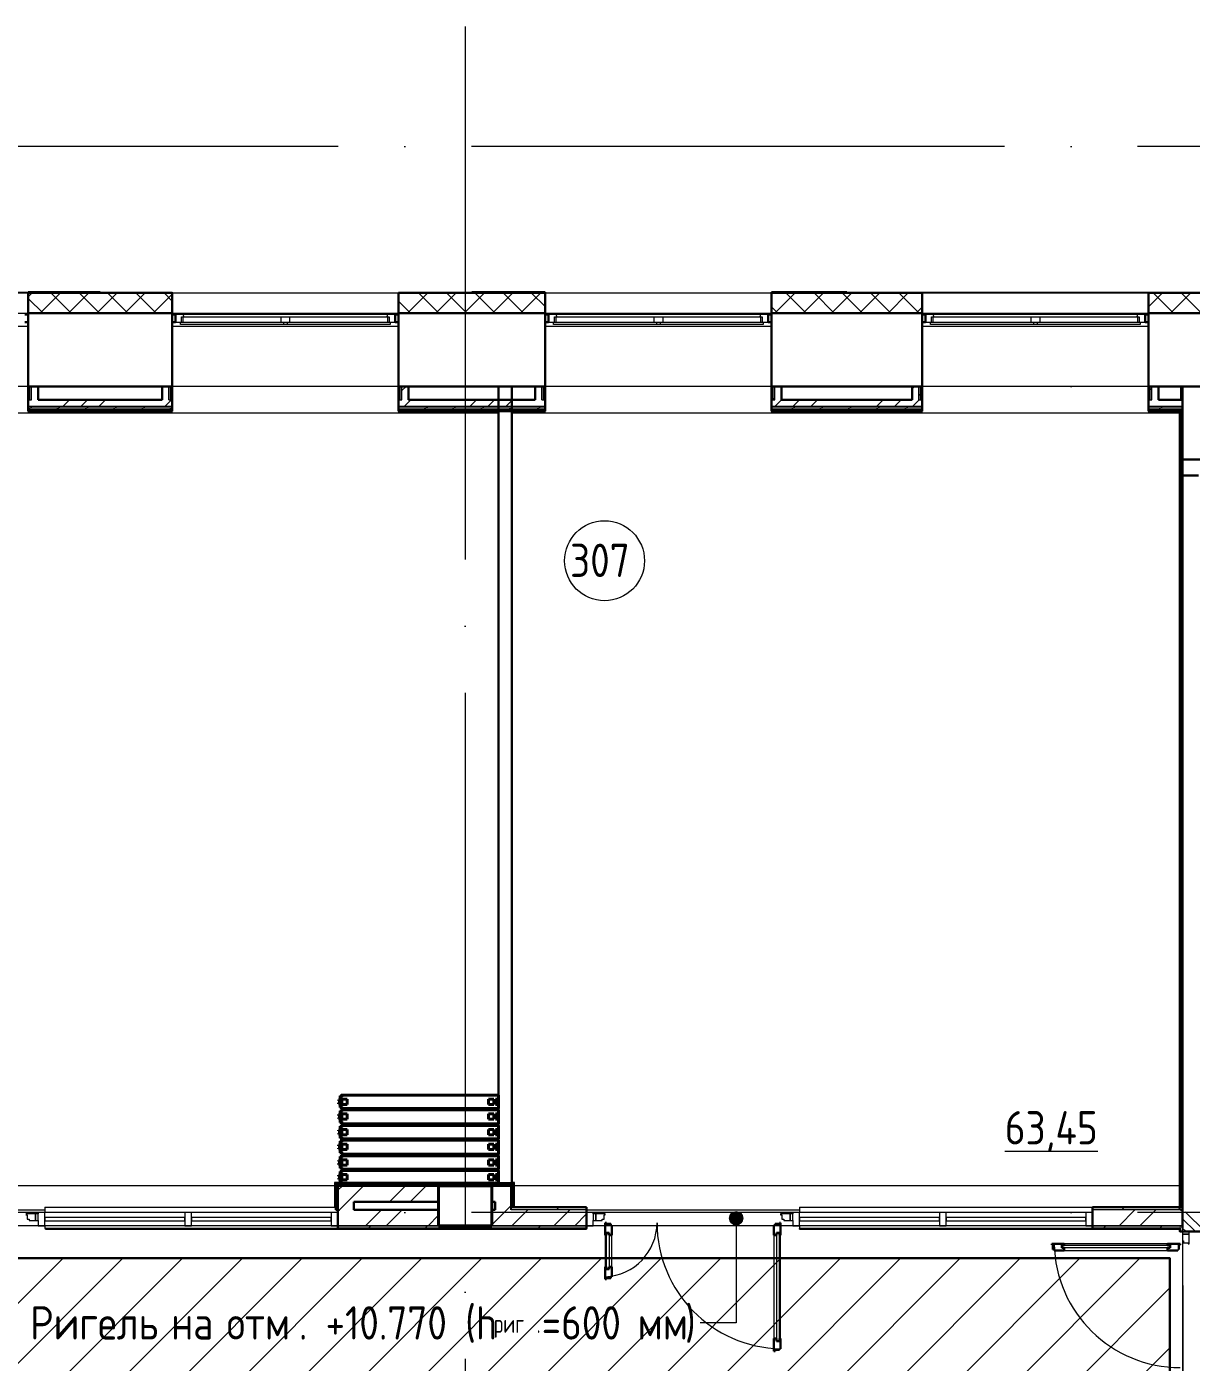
# Model space of a CAD drawing. Header units: millimetres. Extents: x -259809 to 472825, y -397243 to 31861.
# Drawn here: x 296700 to 305442, y -362977 to -352952 of the extents above; entities that cross this region are included whole.
import ezdxf

# ---------------------------------------------------------------- set-up
doc = ezdxf.new("R2010")
doc.units = ezdxf.units.MM
for name, pattern in [('ADSK_Линия сетки', [25, 20, -2.5, 0, -2.5]), ('ADSK_Сверху', [450, 300, -150]), ('ADSK_Штриховая_ш2 п1_5', [4.5, 3, -1.5])]:
    doc.linetypes.add(name, pattern=pattern)
for name, color, linetype, lineweight in [('_ Окна', 252, 'Continuous', 30), ('Аннотация', 252, 'Continuous', 18), ('Витраж', 252, 'Continuous', 9), ('Двери', 252, 'Continuous', 9), ('Линии', 7, 'Continuous', 9), ('лс', 5, 'Continuous', 30), ('Марки помещений', 252, 'Continuous', 20), ('Несущие колонны', 252, 'Continuous', 18), ('Обобщенные модели', 252, 'Continuous', 18), ('Ограждение', 252, 'Continuous', 9), ('Окна', 252, 'Continuous', 9), ('Оси', 252, 'Continuous', 9), ('Панели витража', 252, 'Continuous', 9), ('Перекрытие', 252, 'Continuous', 18), ('Стены внутренние', 252, 'Continuous', 18), ('Стены наружные', 252, 'Continuous', 18), ('Стены штриховка', 7, 'Continuous', 9)]:
    doc.layers.add(name, color=color, linetype=linetype, lineweight=lineweight)
doc.layers.add('Двери открывание', color=7, linetype='Continuous', lineweight=9, true_color=0xc0c0c0)
doc.styles.add('GOST Common_2', font='', dxfattribs={"width": 0.9, "height": 250})
doc.styles.add('GOST Common_3', font='', dxfattribs={"height": 3.5})
doc.styles.get('GOST Common_2').set_extended_font_data('GOST type B')
doc.styles.get('GOST Common_3').set_extended_font_data('GOST 2.304 type A')

# ---------------------------------------------------------------- blocks, each defined once
blk = doc.blocks.new('3 этаж')
at = {"layer": 'Аннотация', "lineweight": 9, "true_color": 0x636466}
h = blk.add_hatch(color=251, dxfattribs=at)
edge = h.paths.add_edge_path()
edge.add_arc((302025, -9207), 50, 0, 360)
at = {"layer": '_ Окна', "color": 251, "true_color": 0x636466}
for p, q in [((296711, -2423), (296686, -2423)), ((296686, -2481), (296711, -2481)), ((297816, -2423), (297791, -2423)), ((297791, -2481), (297816, -2481)), ((297816, -2481), (297816, -2423)), ((299491, -2423), (299466, -2423)), ((299466, -2423), (299466, -2481)), ((299466, -2481), (299491, -2481)), ((300616, -2423), (300591, -2423)), ((300591, -2481), (300616, -2481)), ((300616, -2481), (300616, -2423)), ((302291, -2423), (302266, -2423)), ((302266, -2423), (302266, -2481)), ((302266, -2481), (302291, -2481)), ((303446, -2423), (303421, -2423)), ((303421, -2481), (303446, -2481)), ((303446, -2481), (303446, -2423)), ((305121, -2423), (305096, -2423)), ((305096, -2423), (305096, -2481)), ((305096, -2481), (305121, -2481))]:
    blk.add_line(p, q, dxfattribs=at)
at = {"layer": '_ Окна', "color": 251, "lineweight": 18, "true_color": 0x636466}
for p, q in [((297876, -2423), (297816, -2423)), ((297816, -2423), (297816, -2481)), ((297816, -2481), (297854, -2481)), ((297862, -2481), (297862, -2440)), ((297862, -2440), (297874, -2440)), ((297880, -2440), (297876, -2423)), ((299407, -2423), (299402, -2440)), ((299466, -2423), (299407, -2423)), ((299408, -2440), (299420, -2440)), ((299420, -2440), (299420, -2481)), ((299428, -2481), (299466, -2481)), ((299466, -2481), (299466, -2423)), ((300676, -2423), (300616, -2423)), ((300616, -2423), (300616, -2481)), ((300616, -2481), (300654, -2481)), ((300662, -2481), (300662, -2440)), ((300662, -2440), (300674, -2440)), ((300680, -2440), (300676, -2423)), ((302207, -2423), (302202, -2440)), ((302266, -2423), (302207, -2423)), ((302208, -2440), (302220, -2440)), ((302220, -2440), (302220, -2481)), ((302228, -2481), (302266, -2481)), ((302266, -2481), (302266, -2423)), ((303506, -2423), (303446, -2423)), ((303446, -2423), (303446, -2481)), ((303446, -2481), (303484, -2481)), ((303492, -2481), (303492, -2440)), ((303492, -2440), (303504, -2440)), ((303510, -2440), (303506, -2423)), ((305037, -2423), (305032, -2440)), ((305096, -2423), (305037, -2423)), ((305038, -2440), (305050, -2440)), ((305050, -2440), (305050, -2481)), ((305058, -2481), (305096, -2481)), ((305096, -2481), (305096, -2423))]:
    blk.add_line(p, q, dxfattribs=at)
at = {"layer": 'Аннотация', "color": 251, "lineweight": 9, "true_color": 0x636466}
for p, q in [((302025, -9207), (302025, -9993)), ((301760, -9993), (301754, -9993)), ((302025, -9993), (301760, -9993))]:
    blk.add_line(p, q, dxfattribs=at)
blk.add_circle((302025, -9207), 50, dxfattribs=at)
at = {"layer": 'Витраж', "color": 251, "lineweight": 18, "true_color": 0x636466, "extrusion": (0, 0, -1)}
for p, q in [((296836, -9163), (296786, -9163)), ((296786, -9163), (296786, -9173)), ((296836, -9263), (296836, -9163)), ((297936, -9163), (297886, -9163)), ((297886, -9163), (297886, -9263)), ((297936, -9263), (297936, -9163)), ((299036, -9163), (298986, -9163)), ((298986, -9163), (298986, -9263)), ((299036, -9263), (299036, -9163)), ((302501, -9163), (302451, -9163)), ((302451, -9163), (302451, -9173)), ((302501, -9263), (302501, -9163)), ((303601, -9163), (303551, -9163)), ((303551, -9163), (303551, -9263)), ((303601, -9263), (303601, -9163)), ((304701, -9163), (304651, -9163)), ((304651, -9163), (304651, -9263)), ((304701, -9263), (304701, -9163)), ((296786, -9223), (296786, -9263)), ((296786, -9263), (296836, -9263)), ((297886, -9263), (297936, -9263)), ((298986, -9263), (299036, -9263)), ((302451, -9223), (302451, -9263)), ((302451, -9263), (302501, -9263)), ((303551, -9263), (303601, -9263)), ((304651, -9263), (304701, -9263))]:
    blk.add_line(p, q, dxfattribs=at)
at = {"layer": 'Витраж', "color": 251, "true_color": 0x636466}
for p, q in [((297886, -9163), (296836, -9163)), ((298986, -9163), (297936, -9163)), ((303551, -9163), (302501, -9163)), ((304651, -9163), (303601, -9163)), ((297886, -9263), (296836, -9263)), ((298986, -9263), (297936, -9263)), ((303551, -9263), (302501, -9263)), ((304651, -9263), (303601, -9263))]:
    blk.add_line(p, q, dxfattribs=at)
at = {"layer": 'Витраж', "color": 251, "lineweight": 18, "true_color": 0x636466}
for p, q in [((300951, -9163), (300901, -9163)), ((300901, -9163), (300901, -9263)), ((300951, -9173), (300951, -9163)), ((300901, -9263), (300951, -9263)), ((300951, -9263), (300951, -9223))]:
    blk.add_line(p, q, dxfattribs=at)
at = {"layer": 'Двери', "color": 251, "true_color": 0x636466}
for p, q in [((296766, -9173), (296694, -9173)), ((296694, -9181), (296703, -9181)), ((296703, -9181), (296703, -9215)), ((296703, -9215), (296717, -9215)), ((296717, -9215), (296717, -9223)), ((296786, -9173), (296766, -9173)), ((296766, -9173), (296766, -9223)), ((296766, -9223), (296766, -9173)), ((296786, -9223), (296786, -9173)), ((300951, -9173), (300951, -9223)), ((300971, -9173), (300951, -9173)), ((300971, -9223), (300971, -9173)), ((301043, -9173), (300971, -9173)), ((300971, -9173), (300971, -9223)), ((301020, -9223), (301020, -9215)), ((301020, -9215), (301034, -9215)), ((301034, -9215), (301034, -9181)), ((301034, -9181), (301043, -9181)), ((301043, -9181), (301043, -9173)), ((302431, -9173), (302359, -9173)), ((302359, -9173), (302359, -9181)), ((302359, -9181), (302368, -9181)), ((302368, -9181), (302368, -9215)), ((302368, -9215), (302382, -9215)), ((302382, -9215), (302382, -9223)), ((302451, -9173), (302431, -9173)), ((302431, -9173), (302431, -9223)), ((302431, -9223), (302431, -9173)), ((302451, -9223), (302451, -9173)), ((296717, -9223), (296766, -9223)), ((296766, -9223), (296786, -9223)), ((300951, -9223), (300971, -9223)), ((300971, -9223), (301020, -9223)), ((301052, -9317), (301073, -9317)), ((301052, -9589), (301052, -9317)), ((301073, -9317), (301073, -9589)), ((302329, -9317), (302329, -10129)), ((302350, -9317), (302329, -9317)), ((302350, -10129), (302350, -9317)), ((302382, -9223), (302431, -9223)), ((302431, -9223), (302451, -9223)), ((305426, -9308), (305376, -9308)), ((305376, -9308), (305376, -9328)), ((305426, -9328), (305426, -9308)), ((301043, -9335), (301043, -9571)), ((301093, -9571), (301093, -9335)), ((302309, -9335), (302309, -10111)), ((302359, -10111), (302359, -9335)), ((304470, -9409), (305282, -9409)), ((304470, -9430), (304470, -9409)), ((305264, -9400), (304488, -9400)), ((305282, -9409), (305282, -9430)), ((305376, -9328), (305426, -9328)), ((305426, -9328), (305376, -9328)), ((305376, -9328), (305376, -9377)), ((305376, -9377), (305384, -9377)), ((305384, -9377), (305384, -9391)), ((305384, -9391), (305418, -9391)), ((305418, -9391), (305418, -9400)), ((305418, -9400), (305426, -9400)), ((305426, -9400), (305426, -9328)), ((305282, -9430), (304470, -9430)), ((304488, -9450), (305264, -9450)), ((301073, -9589), (301052, -9589)), ((302329, -10129), (302350, -10129))]:
    blk.add_line(p, q, dxfattribs=at)
at = {"layer": 'Двери', "color": 251, "linetype": 'ADSK_Штриховая_ш2 п1_5', "true_color": 0x636466}
for p, q in [((305376, -9158), (305376, -9308)), ((305376, -9308), (305766, -9308))]:
    blk.add_line(p, q, dxfattribs=at)
at = {"layer": 'Двери', "color": 251, "linetype": 'Continuous', "lineweight": 18, "true_color": 0x636466}
for p, q in [((305474, -9308), (305376, -9211)), ((305545, -9308), (305395, -9158)), ((305403, -9308), (305376, -9281))]:
    blk.add_line(p, q, dxfattribs=at)
at = {"layer": 'Двери', "color": 251, "lineweight": 30, "true_color": 0x636466}
for p, q in [((301051, -9241), (301043, -9241)), ((301043, -9241), (301043, -9335)), ((301051, -9250), (301051, -9241)), ((301085, -9250), (301051, -9250)), ((301052, -9317), (301052, -9335)), ((301073, -9317), (301052, -9317)), ((301073, -9335), (301073, -9317)), ((301085, -9259), (301085, -9250)), ((301093, -9259), (301085, -9259)), ((301093, -9335), (301093, -9259)), ((302317, -9259), (302309, -9259)), ((302309, -9259), (302309, -9335)), ((302317, -9250), (302317, -9259)), ((302351, -9250), (302317, -9250)), ((302329, -9335), (302329, -9317)), ((302329, -9317), (302350, -9317)), ((302350, -9317), (302350, -9335)), ((302359, -9241), (302351, -9241)), ((302351, -9241), (302351, -9250)), ((302359, -9335), (302359, -9241)), ((301052, -9335), (301043, -9335)), ((301093, -9335), (301073, -9335)), ((302309, -9335), (302329, -9335)), ((302350, -9335), (302359, -9335)), ((304488, -9400), (304394, -9400)), ((304394, -9400), (304394, -9408)), ((304394, -9408), (304403, -9408)), ((304403, -9408), (304403, -9442)), ((304470, -9409), (304488, -9409)), ((304470, -9430), (304470, -9409)), ((304488, -9409), (304488, -9400)), ((305358, -9400), (305264, -9400)), ((305264, -9409), (305264, -9400)), ((305282, -9409), (305264, -9409)), ((305282, -9430), (305282, -9409)), ((305349, -9442), (305349, -9408)), ((305349, -9408), (305358, -9408)), ((305358, -9408), (305358, -9400)), ((304403, -9442), (304412, -9442)), ((304412, -9442), (304412, -9450)), ((304412, -9450), (304488, -9450)), ((304488, -9430), (304470, -9430)), ((304488, -9450), (304488, -9430)), ((305264, -9430), (305282, -9430)), ((305264, -9450), (305264, -9430)), ((305264, -9450), (305340, -9450)), ((305340, -9450), (305340, -9442)), ((305340, -9442), (305349, -9442)), ((301043, -9571), (301043, -9665)), ((301052, -9571), (301043, -9571)), ((301052, -9589), (301052, -9571)), ((301073, -9589), (301052, -9589)), ((301073, -9571), (301073, -9589)), ((301093, -9571), (301073, -9571)), ((301093, -9647), (301093, -9571)), ((301043, -9665), (301051, -9665)), ((301051, -9665), (301051, -9656)), ((301051, -9656), (301085, -9656)), ((301085, -9656), (301085, -9647)), ((301085, -9647), (301093, -9647)), ((302309, -10111), (302309, -10205)), ((302309, -10111), (302329, -10111)), ((302329, -10111), (302329, -10129)), ((302350, -10111), (302359, -10111)), ((302350, -10129), (302350, -10111)), ((302359, -10187), (302359, -10111)), ((302309, -10205), (302317, -10205)), ((302317, -10205), (302317, -10196)), ((302317, -10196), (302351, -10196)), ((302329, -10129), (302350, -10129)), ((302351, -10196), (302351, -10187)), ((302351, -10187), (302359, -10187))]:
    blk.add_line(p, q, dxfattribs=at)
at = {"layer": 'Двери открывание', "color": 251, "true_color": 0x636466}
for centre, radius, start, end in [((301025, -9241), 406, 272.541, 0), ((302377, -9241), 946, 180, 268.9097), ((305358, -9382), 946, 181.0903, 270)]:
    blk.add_arc(centre, radius, start, end, dxfattribs=at)
at = {"layer": 'Линии', "color": 251, "linetype": 'ADSK_Сверху', "ltscale": 200, "true_color": 0x636466}
for p, q in [((305376, -8963), (294556, -8963)), ((305376, -9263), (294556, -9263))]:
    blk.add_line(p, q, dxfattribs=at)
at = {"layer": 'Марки помещений', "color": 251, "true_color": 0x636466}
blk.add_circle((301037, -4272), 300, dxfattribs=at)
at = {"layer": 'Несущие колонны', "color": 251, "lineweight": 40, "true_color": 0x636466}
for p, q in [((299791, -8963), (300191, -8963)), ((299791, -9263), (299791, -8963)), ((300191, -8963), (299791, -8963)), ((299791, -8963), (299791, -9143)), ((300191, -8963), (300191, -9263)), ((300191, -9143), (300191, -8963)), ((300191, -9263), (299791, -9263)), ((299791, -9263), (300191, -9263))]:
    blk.add_line(p, q, dxfattribs=at)
at = {"layer": 'Несущие колонны', "color": 251, "true_color": 0x636466}
for p, q in [((299791, -9143), (299791, -9263)), ((300191, -9263), (300191, -9143))]:
    blk.add_line(p, q, dxfattribs=at)
at = {"layer": 'Обобщенные модели', "color": 251, "lineweight": 40, "true_color": 0x636466}
for p, q in [((299053, -8318), (299041, -8318)), ((299041, -8318), (299041, -8324)), ((299053, -8289), (299053, -8318)), ((299065, -8289), (299053, -8289)), ((300241, -8283), (299059, -8283)), ((299059, -8283), (299059, -8383)), ((299059, -8371), (299059, -8295)), ((299059, -8295), (299065, -8295)), ((299065, -8295), (299065, -8289)), ((299065, -8313), (299065, -8353)), ((299106, -8313), (299065, -8313)), ((299106, -8353), (299106, -8313)), ((300165, -8313), (300165, -8353)), ((300206, -8313), (300165, -8313)), ((300206, -8353), (300206, -8313)), ((300241, -8313), (300218, -8313)), ((300218, -8313), (300218, -8353)), ((300241, -8383), (300241, -8283)), ((300241, -8353), (300241, -8313)), ((299041, -8324), (299047, -8324)), ((299047, -8342), (299041, -8342)), ((299041, -8342), (299041, -8348)), ((299041, -8348), (299053, -8348)), ((299047, -8324), (299047, -8342)), ((299053, -8348), (299053, -8377)), ((299053, -8377), (299065, -8377)), ((299053, -8400), (299053, -8429)), ((299065, -8400), (299053, -8400)), ((299065, -8371), (299059, -8371)), ((299059, -8383), (300241, -8383)), ((300241, -8394), (299059, -8394)), ((299059, -8394), (299059, -8499)), ((299059, -8482), (299059, -8406)), ((299059, -8406), (299065, -8406)), ((299065, -8353), (299106, -8353)), ((299065, -8377), (299065, -8371)), ((299065, -8406), (299065, -8400)), ((300165, -8353), (300206, -8353)), ((300218, -8353), (300241, -8353)), ((300241, -8499), (300241, -8394)), ((299053, -8429), (299041, -8429)), ((299041, -8429), (299041, -8435)), ((299041, -8435), (299047, -8435)), ((299047, -8453), (299041, -8453)), ((299041, -8453), (299041, -8459)), ((299041, -8459), (299053, -8459)), ((299047, -8435), (299047, -8453)), ((299053, -8459), (299053, -8488)), ((299053, -8488), (299065, -8488)), ((299053, -8517), (299053, -8546)), ((299065, -8517), (299053, -8517)), ((299065, -8482), (299059, -8482)), ((299059, -8499), (300241, -8499)), ((300241, -8511), (299059, -8511)), ((299059, -8511), (299059, -8610)), ((299065, -8424), (299065, -8464)), ((299106, -8424), (299065, -8424)), ((299065, -8464), (299106, -8464)), ((299065, -8488), (299065, -8482)), ((299065, -8523), (299065, -8517)), ((299106, -8464), (299106, -8424)), ((300165, -8424), (300165, -8464)), ((300206, -8424), (300165, -8424)), ((300165, -8464), (300206, -8464)), ((300206, -8464), (300206, -8424)), ((300241, -8424), (300218, -8424)), ((300218, -8424), (300218, -8464)), ((300218, -8464), (300241, -8464)), ((300241, -8464), (300241, -8424)), ((300241, -8610), (300241, -8511)), ((299053, -8546), (299041, -8546)), ((299041, -8546), (299041, -8552)), ((299041, -8552), (299047, -8552)), ((299047, -8570), (299041, -8570)), ((299041, -8570), (299041, -8575)), ((299041, -8575), (299053, -8575)), ((299047, -8552), (299047, -8570)), ((299053, -8575), (299053, -8605)), ((299053, -8605), (299065, -8605)), ((299059, -8599), (299059, -8523)), ((299059, -8523), (299065, -8523)), ((299065, -8599), (299059, -8599)), ((299059, -8610), (300241, -8610)), ((299065, -8540), (299065, -8581)), ((299106, -8540), (299065, -8540)), ((299065, -8581), (299106, -8581)), ((299065, -8605), (299065, -8599)), ((299106, -8581), (299106, -8540)), ((300165, -8540), (300165, -8581)), ((300206, -8540), (300165, -8540)), ((300165, -8581), (300206, -8581)), ((300206, -8581), (300206, -8540)), ((300241, -8540), (300218, -8540)), ((300218, -8540), (300218, -8581)), ((300218, -8581), (300241, -8581)), ((300241, -8581), (300241, -8540)), ((299053, -8657), (299041, -8657)), ((299041, -8657), (299041, -8663)), ((299041, -8663), (299047, -8663)), ((299047, -8681), (299041, -8681)), ((299041, -8681), (299041, -8686)), ((299041, -8686), (299053, -8686)), ((299047, -8663), (299047, -8681)), ((299053, -8628), (299053, -8657)), ((299065, -8628), (299053, -8628)), ((299053, -8686), (299053, -8716)), ((299053, -8716), (299065, -8716)), ((300241, -8622), (299059, -8622)), ((299059, -8622), (299059, -8727)), ((299059, -8710), (299059, -8634)), ((299059, -8634), (299065, -8634)), ((299065, -8710), (299059, -8710)), ((299065, -8634), (299065, -8628)), ((299065, -8651), (299065, -8692)), ((299106, -8651), (299065, -8651)), ((299065, -8692), (299106, -8692)), ((299065, -8716), (299065, -8710)), ((299106, -8692), (299106, -8651)), ((300165, -8651), (300165, -8692)), ((300206, -8651), (300165, -8651)), ((300165, -8692), (300206, -8692)), ((300206, -8692), (300206, -8651)), ((300241, -8651), (300218, -8651)), ((300218, -8651), (300218, -8692)), ((300218, -8692), (300241, -8692)), ((300241, -8727), (300241, -8622)), ((300241, -8692), (300241, -8651)), ((299053, -8774), (299041, -8774)), ((299041, -8774), (299041, -8780)), ((299041, -8780), (299047, -8780)), ((299047, -8797), (299041, -8797)), ((299041, -8797), (299041, -8803)), ((299041, -8803), (299053, -8803)), ((299047, -8780), (299047, -8797)), ((299053, -8745), (299053, -8774)), ((299065, -8745), (299053, -8745)), ((299053, -8803), (299053, -8832)), ((299059, -8727), (300241, -8727)), ((300241, -8739), (299059, -8739)), ((299059, -8739), (299059, -8838)), ((299059, -8827), (299059, -8751)), ((299059, -8751), (299065, -8751)), ((299065, -8751), (299065, -8745)), ((299065, -8768), (299065, -8809)), ((299106, -8768), (299065, -8768)), ((299065, -8809), (299106, -8809)), ((299106, -8809), (299106, -8768)), ((300165, -8768), (300165, -8809)), ((300206, -8768), (300165, -8768)), ((300165, -8809), (300206, -8809)), ((300206, -8809), (300206, -8768)), ((300241, -8768), (300218, -8768)), ((300218, -8768), (300218, -8809)), ((300218, -8809), (300241, -8809)), ((300241, -8838), (300241, -8739)), ((300241, -8809), (300241, -8768)), ((299053, -8885), (299041, -8885)), ((299041, -8885), (299041, -8891)), ((299041, -8891), (299047, -8891)), ((299047, -8908), (299041, -8908)), ((299041, -8908), (299041, -8914)), ((299041, -8914), (299053, -8914)), ((299047, -8891), (299047, -8908)), ((299053, -8832), (299065, -8832)), ((299053, -8856), (299053, -8885)), ((299065, -8856), (299053, -8856)), ((299053, -8914), (299053, -8943)), ((299065, -8827), (299059, -8827)), ((299059, -8838), (300241, -8838)), ((300241, -8850), (299059, -8850)), ((299059, -8850), (299059, -8943)), ((299059, -8938), (299059, -8862)), ((299059, -8862), (299065, -8862)), ((299065, -8832), (299065, -8827)), ((299065, -8862), (299065, -8856)), ((299065, -8879), (299065, -8920)), ((299106, -8879), (299065, -8879)), ((299065, -8920), (299106, -8920)), ((299106, -8920), (299106, -8879)), ((300165, -8879), (300165, -8920)), ((300206, -8879), (300165, -8879)), ((300165, -8920), (300206, -8920)), ((300206, -8920), (300206, -8879)), ((300241, -8879), (300218, -8879)), ((300218, -8879), (300218, -8920)), ((300218, -8920), (300241, -8920)), ((300241, -8943), (300241, -8850)), ((300241, -8920), (300241, -8879)), ((299053, -8943), (299065, -8943)), ((299065, -8938), (299059, -8938)), ((299059, -8943), (300241, -8943)), ((299065, -8943), (299065, -8938))]:
    blk.add_line(p, q, dxfattribs=at)
at = {"layer": 'Ограждение', "color": 251, "true_color": 0x636466}
for p, q in [((296711, -2513), (295011, -2513)), ((299491, -2513), (297791, -2513)), ((302291, -2513), (300591, -2513)), ((305121, -2513), (303421, -2513)), ((296711, -2963), (295014, -2963)), ((299491, -2963), (297791, -2963)), ((302291, -2963), (300591, -2963)), ((305121, -2963), (303421, -2963)), ((305361, -2963), (305361, -3063)), ((300241, -3163), (295019, -3163)), ((296711, -3163), (295019, -3163)), ((296711, -3148), (296711, -3163)), ((297791, -3163), (297791, -3148)), ((299491, -3163), (297791, -3163)), ((299491, -3148), (299491, -3163)), ((305356, -3163), (300341, -3163)), ((300591, -3163), (300591, -3148)), ((302291, -3163), (300591, -3163)), ((302291, -3148), (302291, -3163)), ((303421, -3163), (303421, -3148)), ((305121, -3163), (303421, -3163)), ((305121, -3148), (305121, -3163)), ((305351, -3163), (305351, -9123)), ((299016, -8943), (299011, -8938)), ((299011, -8938), (299011, -9123)), ((299053, -8938), (299011, -8938)), ((300361, -8938), (300341, -8938)), ((300356, -8943), (300361, -8938)), ((300361, -9123), (300361, -8938)), ((296841, -9288), (296841, -9283)), ((296841, -9288), (300901, -9288)), ((300901, -9283), (300901, -9288)), ((302501, -9288), (302501, -9283)), ((302501, -9288), (305351, -9288)), ((305351, -9288), (305356, -9283)), ((305351, -9288), (305351, -9308)), ((305356, -9308), (305351, -9308))]:
    blk.add_line(p, q, dxfattribs=at)
at = {"layer": 'Окна', "color": 251, "true_color": 0x636466}
for p, q in [((297854, -2481), (298626, -2481)), ((297854, -2498), (297854, -2481)), ((298626, -2498), (297854, -2498)), ((297874, -2440), (298606, -2440)), ((297874, -2481), (297874, -2440)), ((299407, -2423), (297876, -2423)), ((298606, -2440), (298676, -2440)), ((298606, -2440), (298606, -2481)), ((298626, -2481), (298656, -2481)), ((298626, -2481), (298626, -2498)), ((298656, -2498), (298626, -2498)), ((298656, -2481), (299428, -2481)), ((298656, -2498), (298656, -2481)), ((299428, -2498), (298656, -2498)), ((298676, -2440), (299408, -2440)), ((298676, -2481), (298676, -2440)), ((299408, -2440), (299408, -2481)), ((299428, -2481), (299428, -2498)), ((300654, -2481), (301426, -2481)), ((300654, -2498), (300654, -2481)), ((301426, -2498), (300654, -2498)), ((300674, -2440), (301406, -2440)), ((300674, -2481), (300674, -2440)), ((302207, -2423), (300676, -2423)), ((301406, -2440), (301476, -2440)), ((301406, -2440), (301406, -2481)), ((301426, -2481), (301456, -2481)), ((301426, -2481), (301426, -2498)), ((301456, -2498), (301426, -2498)), ((301456, -2481), (302228, -2481)), ((301456, -2498), (301456, -2481)), ((302228, -2498), (301456, -2498)), ((301476, -2440), (302208, -2440)), ((301476, -2481), (301476, -2440)), ((302208, -2440), (302208, -2481)), ((302228, -2481), (302228, -2498)), ((303484, -2481), (304256, -2481)), ((303484, -2498), (303484, -2481)), ((304256, -2498), (303484, -2498)), ((303504, -2440), (304236, -2440)), ((303504, -2481), (303504, -2440)), ((305037, -2423), (303506, -2423)), ((304236, -2440), (304306, -2440)), ((304236, -2440), (304236, -2481)), ((304256, -2481), (304286, -2481)), ((304256, -2481), (304256, -2498)), ((304286, -2498), (304256, -2498)), ((304286, -2481), (305058, -2481)), ((304286, -2498), (304286, -2481)), ((305058, -2498), (304286, -2498)), ((304306, -2440), (305038, -2440)), ((304306, -2481), (304306, -2440)), ((305038, -2440), (305038, -2481)), ((305058, -2481), (305058, -2498))]:
    blk.add_line(p, q, dxfattribs=at)
at = {"layer": 'Оси', "color": 251, "linetype": 'ADSK_Линия сетки', "ltscale": 200, "true_color": 0x636466}
for p, q in [((299991, -263), (299991, -31390)), ((314039, -1163), (237099, -1163)), ((314039, -2963), (237099, -2963)), ((314039, -9163), (237099, -9163))]:
    blk.add_line(p, q, dxfattribs=at)
at = {"layer": 'Панели витража', "color": 251, "lineweight": 18, "true_color": 0x636466}
for p, q in [((297886, -9201), (296836, -9201)), ((296836, -9201), (296836, -9226)), ((297886, -9226), (297886, -9201)), ((298986, -9201), (297936, -9201)), ((297936, -9201), (297936, -9226)), ((298986, -9226), (298986, -9201)), ((303551, -9201), (302501, -9201)), ((302501, -9201), (302501, -9226)), ((303551, -9226), (303551, -9201)), ((304651, -9201), (303601, -9201)), ((303601, -9201), (303601, -9226)), ((304651, -9226), (304651, -9201)), ((296836, -9226), (297886, -9226)), ((297936, -9226), (298986, -9226)), ((302501, -9226), (303551, -9226)), ((303601, -9226), (304651, -9226))]:
    blk.add_line(p, q, dxfattribs=at)
at = {"layer": 'Перекрытие', "color": 251, "true_color": 0x636466}
blk.add_line((305376, -9377), (305376, -10739), dxfattribs=at)
at = {"layer": 'Стены внутренние', "color": 251, "true_color": 0x636466}
for p, q in [((295011, -2261), (296711, -2261)), ((297791, -2261), (299491, -2261)), ((300591, -2261), (302291, -2261)), ((303421, -2261), (305121, -2261)), ((295011, -2413), (296711, -2413)), ((297791, -2413), (299491, -2413)), ((300591, -2413), (302291, -2413)), ((303421, -2413), (305121, -2413)), ((305376, -9278), (305376, -9308)), ((305381, -9713), (305376, -9713))]:
    blk.add_line(p, q, dxfattribs=at)
at = {"layer": 'Стены внутренние', "color": 251, "lineweight": 30, "true_color": 0x636466}
for p, q in [((296711, -2261), (296711, -2963)), ((297791, -2261), (297251, -2261)), ((297791, -2963), (297791, -2261)), ((299491, -2261), (299491, -2963)), ((300591, -2261), (299491, -2261)), ((300591, -2963), (300591, -2261)), ((302291, -2261), (302291, -2963)), ((303421, -2261), (302856, -2261)), ((303421, -2963), (303421, -2261)), ((305121, -2261), (305121, -2963)), ((312473, -2261), (305121, -2261)), ((297791, -2413), (296711, -2413)), ((300591, -2413), (299491, -2413)), ((303421, -2413), (302291, -2413)), ((312321, -2413), (305121, -2413)), ((296786, -2963), (297716, -2963)), ((299566, -2963), (300516, -2963)), ((302366, -2963), (303346, -2963)), ((305196, -2963), (311771, -2963)), ((305376, -2963), (305376, -3063)), ((305376, -3513), (305516, -3513)), ((305496, -3633), (305376, -3633)), ((305376, -9308), (305766, -9308))]:
    blk.add_line(p, q, dxfattribs=at)
at = {"layer": 'Стены внутренние', "color": 251, "linetype": 'Continuous', "lineweight": 9, "true_color": 0x636466}
for p, q in [((296711, -2299), (296713, -2299)), ((296713, -2289), (296739, -2263)), ((296822, -2413), (296713, -2305)), ((296733, -2263), (296732, -2261)), ((296801, -2413), (296951, -2263)), ((297034, -2413), (296884, -2263)), ((297013, -2413), (297163, -2263)), ((297246, -2413), (297096, -2263)), ((297202, -2263), (297201, -2261)), ((297225, -2413), (297375, -2263)), ((297458, -2413), (297308, -2263)), ((297437, -2413), (297587, -2263)), ((297671, -2413), (297521, -2263)), ((297649, -2413), (297789, -2273)), ((297705, -2261), (297704, -2263)), ((297789, -2320), (297733, -2263)), ((297789, -2263), (297787, -2261)), ((297791, -2268), (297789, -2265)), ((299493, -2266), (299496, -2263)), ((299558, -2413), (299708, -2263)), ((299792, -2413), (299642, -2263)), ((299771, -2413), (299921, -2263)), ((300004, -2413), (299854, -2263)), ((299983, -2413), (300133, -2263)), ((300216, -2413), (300066, -2263)), ((300195, -2413), (300345, -2263)), ((300428, -2413), (300278, -2263)), ((300407, -2413), (300557, -2263)), ((300591, -2364), (300490, -2263)), ((300521, -2261), (300520, -2263)), ((302316, -2413), (302466, -2263)), ((302398, -2261), (302397, -2263)), ((302550, -2413), (302400, -2263)), ((302481, -2263), (302480, -2261)), ((302528, -2413), (302678, -2263)), ((302762, -2413), (302612, -2263)), ((302740, -2413), (302890, -2263)), ((302974, -2413), (302824, -2263)), ((302952, -2413), (303102, -2263)), ((303186, -2413), (303036, -2263)), ((303068, -2263), (303067, -2261)), ((303165, -2413), (303315, -2263)), ((303398, -2413), (303248, -2263)), ((303419, -2299), (303421, -2299)), ((305121, -2366), (305224, -2263)), ((305307, -2413), (305157, -2263)), ((305214, -2261), (305213, -2263)), ((305286, -2413), (305436, -2263)), ((305519, -2413), (305369, -2263)), ((299580, -2413), (299493, -2327)), ((302337, -2413), (302291, -2367)), ((303377, -2413), (303421, -2369))]:
    blk.add_line(p, q, dxfattribs=at)
at = {"layer": 'Стены наружные', "color": 251, "true_color": 0x636466}
for p, q in [((295011, -2256), (296711, -2256)), ((297251, -2256), (297791, -2256)), ((297791, -2256), (297791, -2261)), ((302856, -2256), (305686, -2256)), ((305369, -2978), (305361, -2978)), ((305369, -2963), (305369, -2978)), ((295236, -9143), (296836, -9143)), ((296836, -9123), (296836, -9163)), ((296836, -9123), (299016, -9123)), ((299791, -9263), (299791, -9143)), ((300191, -9143), (300191, -9263)), ((300901, -9143), (302501, -9143)), ((302501, -9123), (302501, -9163)), ((302501, -9123), (304701, -9123)), ((296786, -9263), (296694, -9263)), ((296836, -9263), (296836, -9283)), ((299036, -9283), (296836, -9283)), ((301043, -9263), (300951, -9263)), ((302309, -9263), (301093, -9263)), ((302451, -9263), (302359, -9263)), ((302501, -9263), (302501, -9283)), ((304701, -9283), (302501, -9283)), ((305381, -10739), (305381, -9713))]:
    blk.add_line(p, q, dxfattribs=at)
at = {"layer": 'Стены наружные', "color": 251, "lineweight": 30, "true_color": 0x636466}
for p, q in [((297251, -2256), (296711, -2256)), ((296711, -2256), (296711, -2261)), ((296711, -2261), (297251, -2261)), ((297251, -2261), (297251, -2256)), ((300591, -2256), (300041, -2256)), ((300041, -2256), (300041, -2261)), ((300591, -2261), (300591, -2256)), ((302856, -2256), (302291, -2256)), ((302291, -2256), (302291, -2261)), ((302291, -2261), (302856, -2261)), ((302856, -2261), (302856, -2256)), ((296711, -2963), (296711, -3148)), ((296786, -2963), (296711, -2963)), ((296786, -3063), (296786, -2963)), ((297716, -2963), (297716, -3063)), ((297791, -2963), (297716, -2963)), ((297791, -3148), (297791, -2963)), ((299491, -2963), (299491, -3148)), ((299566, -2963), (299491, -2963)), ((299566, -3063), (299566, -2963)), ((300241, -2963), (300241, -8948)), ((300341, -8948), (300341, -2963)), ((300516, -2963), (300516, -3063)), ((300591, -2963), (300516, -2963)), ((300591, -3148), (300591, -2963)), ((302291, -2963), (302291, -3148)), ((302366, -2963), (302291, -2963)), ((302366, -3063), (302366, -2963)), ((303346, -2963), (303346, -3063)), ((303421, -2963), (303346, -2963)), ((303421, -3148), (303421, -2963)), ((305121, -2963), (305121, -3148)), ((305196, -2963), (305121, -2963)), ((305196, -3063), (305196, -2963)), ((297716, -3063), (296786, -3063)), ((300516, -3063), (299566, -3063)), ((303346, -3063), (302366, -3063)), ((305376, -3063), (305196, -3063)), ((305376, -9278), (305376, -3063)), ((296711, -3148), (297791, -3148)), ((299491, -3148), (300591, -3148)), ((302291, -3148), (303421, -3148)), ((305121, -3148), (305356, -3148)), ((305356, -3143), (305361, -3143)), ((305356, -3148), (305356, -9123)), ((305361, -3143), (305361, -9128)), ((300356, -8943), (299016, -8943)), ((299016, -8943), (299016, -9128)), ((300351, -8948), (299021, -8948)), ((299021, -9143), (299021, -8948)), ((299036, -8963), (300336, -8963)), ((299036, -9283), (299036, -8963)), ((299791, -9083), (299791, -8963)), ((300191, -8963), (300191, -9083)), ((300336, -9143), (300336, -8963)), ((300351, -9128), (300351, -8948)), ((300356, -9123), (300356, -8943)), ((299156, -9083), (299791, -9083)), ((299156, -9143), (299156, -9083)), ((300191, -9083), (300216, -9083)), ((300216, -9083), (300216, -9143)), ((299016, -9128), (299021, -9128)), ((299021, -9143), (299036, -9143)), ((299791, -9143), (299156, -9143)), ((300216, -9143), (300191, -9143)), ((300901, -9123), (300356, -9123)), ((300901, -9283), (300901, -9123)), ((304701, -9123), (304701, -9283)), ((305356, -9123), (304701, -9123)), ((305361, -9128), (305356, -9128)), ((305376, -9143), (305361, -9143)), ((299036, -9283), (300901, -9283)), ((300191, -9263), (299791, -9263)), ((304701, -9283), (305356, -9283)), ((305356, -9278), (305361, -9278)), ((305356, -9283), (305356, -9308)), ((305356, -9308), (305376, -9308))]:
    blk.add_line(p, q, dxfattribs=at)
at = {"layer": 'Стены наружные', "color": 251, "linetype": 'Continuous', "lineweight": 9, "true_color": 0x636466}
for p, q in [((296732, -2261), (296731, -2261)), ((297201, -2261), (297198, -2256)), ((300524, -2256), (300521, -2261)), ((302401, -2257), (302398, -2261)), ((302480, -2261), (302477, -2256)), ((299516, -2994), (299547, -2963)), ((303346, -2981), (303364, -2963)), ((303409, -3018), (303421, -3005)), ((305121, -3002), (305134, -2990)), ((305134, -2990), (305146, -2977)), ((296972, -3113), (297022, -3063)), ((297107, -3113), (297157, -3063)), ((297242, -3113), (297292, -3063)), ((297736, -3113), (297786, -3063)), ((299532, -3113), (299582, -3063)), ((300026, -3113), (300076, -3063)), ((300161, -3113), (300211, -3063)), ((300295, -3113), (300345, -3063)), ((302302, -3063), (302304, -3062)), ((302304, -3062), (302316, -3050)), ((302316, -3113), (302366, -3063)), ((302366, -3063), (302366, -3063)), ((302450, -3113), (302500, -3063)), ((302585, -3113), (302635, -3063)), ((303079, -3113), (303129, -3063)), ((303214, -3113), (303264, -3063)), ((303349, -3113), (303399, -3063)), ((303396, -3030), (303409, -3018)), ((305369, -3113), (305376, -3106)), ((296712, -3138), (296725, -3126)), ((296725, -3126), (296737, -3113)), ((296773, -3148), (296778, -3143)), ((296843, -3148), (296848, -3143)), ((296914, -3148), (296919, -3143)), ((296919, -3143), (296924, -3138)), ((296924, -3138), (296937, -3126)), ((296937, -3126), (296949, -3113)), ((296985, -3148), (296990, -3143)), ((297056, -3148), (297061, -3143)), ((297126, -3148), (297131, -3143)), ((297136, -3138), (297149, -3126)), ((297149, -3126), (297161, -3113)), ((297197, -3148), (297202, -3143)), ((297268, -3148), (297273, -3143)), ((297338, -3148), (297343, -3143)), ((297343, -3143), (297348, -3138)), ((297348, -3138), (297361, -3126)), ((297361, -3126), (297373, -3113)), ((297409, -3148), (297414, -3143)), ((297480, -3148), (297485, -3143)), ((297551, -3148), (297556, -3143)), ((297561, -3138), (297573, -3126)), ((297573, -3126), (297586, -3113)), ((297621, -3148), (297626, -3143)), ((297692, -3148), (297697, -3143)), ((297763, -3148), (297768, -3143)), ((297768, -3143), (297773, -3138)), ((297773, -3138), (297785, -3126)), ((297785, -3126), (297791, -3120)), ((299491, -3117), (299495, -3113)), ((299530, -3148), (299535, -3143)), ((299601, -3148), (299606, -3143)), ((299672, -3148), (299677, -3143)), ((299682, -3138), (299694, -3126)), ((299694, -3126), (299707, -3113)), ((299743, -3148), (299748, -3143)), ((299813, -3148), (299818, -3143)), ((299884, -3148), (299889, -3143)), ((299889, -3143), (299894, -3138)), ((299894, -3138), (299907, -3126)), ((299907, -3126), (299919, -3113)), ((299955, -3148), (299960, -3143)), ((300025, -3148), (300030, -3143)), ((300096, -3148), (300101, -3143)), ((300106, -3138), (300119, -3126)), ((300119, -3126), (300131, -3113)), ((300167, -3148), (300172, -3143)), ((300238, -3148), (300243, -3143)), ((300308, -3148), (300313, -3143)), ((300313, -3143), (300318, -3138)), ((300318, -3138), (300331, -3126)), ((300331, -3126), (300343, -3113)), ((300379, -3148), (300384, -3143)), ((300450, -3148), (300455, -3143)), ((300520, -3148), (300525, -3143)), ((300530, -3138), (300543, -3126)), ((300543, -3126), (300555, -3113)), ((300591, -3148), (300591, -3148)), ((302291, -3145), (302293, -3143)), ((302359, -3148), (302364, -3143)), ((302430, -3148), (302435, -3143)), ((302435, -3143), (302440, -3138)), ((302440, -3138), (302452, -3126)), ((302452, -3126), (302465, -3113)), ((302500, -3148), (302505, -3143)), ((302571, -3148), (302576, -3143)), ((302642, -3148), (302647, -3143)), ((302652, -3138), (302664, -3126)), ((302664, -3126), (302677, -3113)), ((302712, -3148), (302717, -3143)), ((302783, -3148), (302788, -3143)), ((302854, -3148), (302859, -3143)), ((302859, -3143), (302864, -3138)), ((302864, -3138), (302876, -3126)), ((302876, -3126), (302889, -3113)), ((302925, -3148), (302930, -3143)), ((302995, -3148), (303000, -3143)), ((303066, -3148), (303071, -3143)), ((303076, -3138), (303089, -3126)), ((303089, -3126), (303101, -3113)), ((303137, -3148), (303142, -3143)), ((303207, -3148), (303212, -3143)), ((303278, -3148), (303283, -3143)), ((303283, -3143), (303288, -3138)), ((303288, -3138), (303301, -3126)), ((303301, -3126), (303313, -3113)), ((303349, -3148), (303354, -3143)), ((303420, -3148), (303421, -3147)), ((305121, -3144), (305122, -3143)), ((305187, -3148), (305192, -3143)), ((305197, -3138), (305210, -3126)), ((305210, -3126), (305222, -3113)), ((305258, -3148), (305263, -3143)), ((305329, -3148), (305334, -3143)), ((305356, -3192), (305361, -3187)), ((305361, -3187), (305376, -3172)), ((305356, -3262), (305361, -3257)), ((305356, -3333), (305361, -3328)), ((305356, -3404), (305361, -3399)), ((305356, -3474), (305361, -3469)), ((305356, -3545), (305361, -3540)), ((305361, -3611), (305376, -3596)), ((305356, -3616), (305361, -3611)), ((305356, -3687), (305361, -3682)), ((305356, -3757), (305361, -3752)), ((305356, -3828), (305361, -3823)), ((305356, -3899), (305361, -3894)), ((305356, -3969), (305361, -3964)), ((305356, -4040), (305361, -4035)), ((305356, -4111), (305361, -4106)), ((305361, -4035), (305376, -4020)), ((305356, -4182), (305361, -4177)), ((305356, -4252), (305361, -4247)), ((305356, -4323), (305361, -4318)), ((305356, -4394), (305361, -4389)), ((305356, -4464), (305361, -4459)), ((305361, -4459), (305376, -4444)), ((305356, -4535), (305361, -4530)), ((305356, -4606), (305361, -4601)), ((305356, -4676), (305361, -4671)), ((305356, -4747), (305361, -4742)), ((305356, -4818), (305361, -4813)), ((305356, -4889), (305361, -4884)), ((305361, -4884), (305376, -4869)), ((305356, -4959), (305361, -4954)), ((305356, -5030), (305361, -5025)), ((305356, -5101), (305361, -5096)), ((305356, -5171), (305361, -5166)), ((305356, -5242), (305361, -5237)), ((305356, -5313), (305361, -5308)), ((305361, -5308), (305376, -5293)), ((305356, -5384), (305361, -5379)), ((305356, -5454), (305361, -5449)), ((305356, -5525), (305361, -5520)), ((305356, -5596), (305361, -5591)), ((305356, -5666), (305361, -5661)), ((305356, -5737), (305361, -5732)), ((305356, -5808), (305361, -5803)), ((305361, -5732), (305376, -5717)), ((305356, -5879), (305361, -5874)), ((305356, -5949), (305361, -5944)), ((305356, -6020), (305361, -6015)), ((305356, -6091), (305361, -6086)), ((305356, -6161), (305361, -6156)), ((305361, -6156), (305376, -6141)), ((305356, -6232), (305361, -6227)), ((305356, -6303), (305361, -6298)), ((305356, -6374), (305361, -6369)), ((305356, -6444), (305361, -6439)), ((305356, -6515), (305361, -6510)), ((305356, -6586), (305361, -6581)), ((305361, -6581), (305376, -6566)), ((305356, -6656), (305361, -6651)), ((305356, -6727), (305361, -6722)), ((305356, -6798), (305361, -6793)), ((305356, -6869), (305361, -6864)), ((305356, -6939), (305361, -6934)), ((305356, -7010), (305361, -7005)), ((305361, -7005), (305376, -6990)), ((305356, -7081), (305361, -7076)), ((305356, -7151), (305361, -7146)), ((305356, -7222), (305361, -7217)), ((305356, -7293), (305361, -7288)), ((305356, -7363), (305361, -7358)), ((305361, -7429), (305376, -7414)), ((305356, -7434), (305361, -7429)), ((305356, -7505), (305361, -7500)), ((305356, -7576), (305361, -7571)), ((305356, -7646), (305361, -7641)), ((305356, -7717), (305361, -7712)), ((305356, -7788), (305361, -7783)), ((305356, -7858), (305361, -7853)), ((305361, -7853), (305376, -7838)), ((305356, -7929), (305361, -7924)), ((305356, -8000), (305361, -7995)), ((305356, -8071), (305361, -8066)), ((305356, -8141), (305361, -8136)), ((305356, -8212), (305361, -8207)), ((305356, -8283), (305361, -8278)), ((305361, -8278), (305376, -8263)), ((305356, -8353), (305361, -8348)), ((305356, -8424), (305361, -8419)), ((305356, -8495), (305361, -8490)), ((305356, -8566), (305361, -8561)), ((305356, -8636), (305361, -8631)), ((305356, -8707), (305361, -8702)), ((305361, -8702), (305376, -8687)), ((305356, -8778), (305361, -8773)), ((305356, -8848), (305361, -8843)), ((305356, -8919), (305361, -8914)), ((299016, -8966), (299021, -8961)), ((299034, -8948), (299039, -8943)), ((299036, -8997), (299070, -8963)), ((299104, -8948), (299109, -8943)), ((299107, -9083), (299227, -8963)), ((299160, -8963), (299175, -8948)), ((299175, -8948), (299180, -8943)), ((299246, -8948), (299251, -8943)), ((299317, -8948), (299322, -8943)), ((299387, -8948), (299392, -8943)), ((299422, -9083), (299542, -8963)), ((299458, -8948), (299463, -8943)), ((299529, -8948), (299534, -8943)), ((299579, -9083), (299699, -8963)), ((299584, -8963), (299599, -8948)), ((299599, -8948), (299604, -8943)), ((299670, -8948), (299675, -8943)), ((299741, -8948), (299746, -8943)), ((299812, -8948), (299817, -8943)), ((299882, -8948), (299887, -8943)), ((299953, -8948), (299958, -8943)), ((300009, -8963), (300024, -8948)), ((300024, -8948), (300029, -8943)), ((300094, -8948), (300099, -8943)), ((300165, -8948), (300170, -8943)), ((300236, -8948), (300241, -8943)), ((300307, -8948), (300312, -8943)), ((300351, -8974), (300356, -8969)), ((305356, -8990), (305361, -8985)), ((299016, -9037), (299021, -9032)), ((299016, -9107), (299021, -9102)), ((299021, -9102), (299036, -9087)), ((299047, -9143), (299107, -9083)), ((300304, -9143), (300336, -9111)), ((300336, -9060), (300351, -9045)), ((300351, -9045), (300356, -9040)), ((300351, -9116), (300356, -9111)), ((305356, -9061), (305361, -9056)), ((305361, -9126), (305376, -9111)), ((299036, -9154), (299047, -9143)), ((299242, -9263), (299362, -9143)), ((299399, -9263), (299519, -9143)), ((299713, -9263), (299791, -9185)), ((300191, -9257), (300304, -9143)), ((300342, -9263), (300462, -9143)), ((300409, -9128), (300414, -9123)), ((300480, -9128), (300485, -9123)), ((300551, -9128), (300556, -9123)), ((300622, -9128), (300627, -9123)), ((300656, -9263), (300776, -9143)), ((300677, -9143), (300692, -9128)), ((300692, -9128), (300697, -9123)), ((300763, -9128), (300768, -9123)), ((300813, -9263), (300901, -9175)), ((300834, -9128), (300839, -9123)), ((304701, -9147), (304705, -9143)), ((304723, -9128), (304728, -9123)), ((304793, -9128), (304798, -9123)), ((304864, -9128), (304869, -9123)), ((304899, -9263), (305019, -9143)), ((304920, -9143), (304935, -9128)), ((304935, -9128), (304940, -9123)), ((305006, -9128), (305011, -9123)), ((305056, -9263), (305176, -9143)), ((305076, -9128), (305081, -9123)), ((305147, -9128), (305152, -9123)), ((305218, -9128), (305223, -9123)), ((305288, -9128), (305293, -9123)), ((305344, -9143), (305359, -9128)), ((305359, -9128), (305361, -9126)), ((299052, -9283), (299057, -9278)), ((299123, -9283), (299128, -9278)), ((299194, -9283), (299199, -9278)), ((299264, -9283), (299269, -9278)), ((299269, -9278), (299284, -9263)), ((299335, -9283), (299340, -9278)), ((299406, -9283), (299411, -9278)), ((299477, -9283), (299482, -9278)), ((299547, -9283), (299552, -9278)), ((299618, -9283), (299623, -9278)), ((299689, -9283), (299694, -9278)), ((299694, -9278), (299709, -9263)), ((299759, -9283), (299764, -9278)), ((299830, -9283), (299835, -9278)), ((299901, -9283), (299906, -9278)), ((299972, -9283), (299977, -9278)), ((300042, -9283), (300047, -9278)), ((300113, -9283), (300118, -9278)), ((300118, -9278), (300133, -9263)), ((300184, -9283), (300189, -9278)), ((300254, -9283), (300259, -9278)), ((300325, -9283), (300330, -9278)), ((300396, -9283), (300401, -9278)), ((300467, -9283), (300472, -9278)), ((300537, -9283), (300542, -9278)), ((300542, -9278), (300557, -9263)), ((300608, -9283), (300613, -9278)), ((300679, -9283), (300684, -9278)), ((300749, -9283), (300754, -9278)), ((300820, -9283), (300825, -9278)), ((300891, -9283), (300896, -9278)), ((304709, -9283), (304714, -9278)), ((304780, -9283), (304785, -9278)), ((304785, -9278), (304800, -9263)), ((304851, -9283), (304856, -9278)), ((304921, -9283), (304926, -9278)), ((304992, -9283), (304997, -9278)), ((305063, -9283), (305068, -9278)), ((305133, -9283), (305138, -9278)), ((305204, -9283), (305209, -9278)), ((305209, -9278), (305224, -9263)), ((305275, -9283), (305280, -9278)), ((305346, -9283), (305351, -9278)), ((305371, -9263), (305376, -9258))]:
    blk.add_line(p, q, dxfattribs=at)
at = {"layer": 'Стены штриховка', "color": 251, "true_color": 0x636466}
for p, q in [((297789, -2263), (296713, -2263)), ((296713, -2263), (296713, -2337)), ((297789, -2337), (297789, -2263)), ((300589, -2263), (299493, -2263)), ((299493, -2263), (299493, -2337)), ((300589, -2337), (300589, -2263)), ((303419, -2263), (302293, -2263)), ((302293, -2263), (302293, -2337)), ((303419, -2337), (303419, -2263)), ((312473, -2263), (305123, -2263)), ((305123, -2263), (305123, -2337)), ((296711, -2337), (296713, -2337)), ((297789, -2337), (297791, -2337)), ((299491, -2337), (299493, -2337)), ((300589, -2337), (300591, -2337)), ((302291, -2337), (302293, -2337)), ((303419, -2337), (303421, -2337)), ((305121, -2337), (305123, -2337)), ((296724, -3063), (296724, -2963)), ((296736, -3063), (296736, -2963)), ((297766, -3063), (297766, -2963)), ((297779, -3063), (297779, -2963)), ((299504, -3063), (299504, -2963)), ((299516, -3063), (299516, -2963)), ((300566, -3063), (300566, -2963)), ((300579, -3063), (300579, -2963)), ((302304, -3063), (302304, -2963)), ((302316, -3063), (302316, -2963)), ((303396, -3063), (303396, -2963)), ((303409, -3063), (303409, -2963)), ((305134, -3063), (305134, -2963)), ((305146, -3063), (305146, -2963)), ((296711, -3063), (296736, -3063)), ((297766, -3063), (297791, -3063)), ((299491, -3063), (299516, -3063)), ((300566, -3063), (300591, -3063)), ((302291, -3063), (302316, -3063)), ((303396, -3063), (303421, -3063)), ((305121, -3063), (305146, -3063)), ((297791, -3113), (296711, -3113)), ((297791, -3126), (296711, -3126)), ((297791, -3138), (296711, -3138)), ((296711, -3143), (297791, -3143)), ((300591, -3113), (299491, -3113)), ((300591, -3126), (299491, -3126)), ((300591, -3138), (299491, -3138)), ((299491, -3143), (300591, -3143)), ((303421, -3113), (302291, -3113)), ((303421, -3126), (302291, -3126)), ((303421, -3138), (302291, -3138)), ((302291, -3143), (303421, -3143)), ((305376, -3113), (305121, -3113)), ((305376, -3126), (305121, -3126)), ((305376, -3138), (305121, -3138)), ((305121, -3143), (305356, -3143)), ((300901, -9143), (300336, -9143)), ((300901, -9128), (300351, -9128)), ((305356, -9128), (304701, -9128)), ((305361, -9143), (304701, -9143)), ((299036, -9263), (299791, -9263)), ((299036, -9278), (300901, -9278)), ((300191, -9263), (300901, -9263)), ((304701, -9263), (305376, -9263)), ((304701, -9278), (305356, -9278)), ((305361, -9278), (305361, -9308))]:
    blk.add_line(p, q, dxfattribs=at)
at = {"layer": 'Аннотация', "color": 251, "true_color": 0x636466, "width": 0.9}
for s, height, style, p in [('Ригель', 250, 'GOST Common_2', (296725, -10118)), ('. +10.770 (h', 250, 'GOST Common_2', (298743, -10118)), ('=600', 250, 'GOST Common_2', (300565, -10118)), (')', 250, 'GOST Common_2', (301642, -10118)), ('на', 250, 'GOST Common_2', (297784, -10118)), ('отм', 250, 'GOST Common_2', (298201, -10118)), ('риг', 138.8, 'GOST Common_3', (300206, -10068)), ('мм', 250, 'GOST Common_2', (301285, -10118)), ('.', 139, 'GOST Common_3', (300527, -10068))]:
    blk.add_text(s, height=height, dxfattribs=dict(at, style=style)).set_placement(p)
at = {"layer": 'Марки помещений', "color": 251, "true_color": 0x636466, "style": 'GOST Common_2', "width": 0.9}
for s, p in [('307', (300778, -4394)), ('%%U63,45', (304042, -8653))]:
    blk.add_text(s, height=250, dxfattribs=at).set_placement(p)

msp = doc.modelspace()

# ---------------------------------------------------------------- hatches: boundary and pattern name
at = {"layer": 'лс', "lineweight": 5, "true_color": 0x22346e}
h = msp.add_hatch(dxfattribs=at)
h.set_pattern_fill('ANSI31', color=159, scale=100)
h.set_pattern_definition([(45, (0, 56557.33), (-224.5064, 224.5064), [])])
h.paths.add_polyline_path([(280343, -363926), (305281, -363926), (305281, -362197), (270317, -362197), (270317, -364029), (272769, -364029), (272769, -370249), (280343, -370249)])
edge = h.paths.add_edge_path(flags=16)
edge.add_ellipse((271639, -362775), major_axis=(912, 0), ratio=0.29514, start_angle=0, end_angle=360)

# ---------------------------------------------------------------- linework, layer by layer
at = {"layer": 'лс', "color": 159, "lineweight": 30, "true_color": 0x22346e}
msp.add_lwpolyline([(270317, -364029), (270317, -362197), (305281, -362197), (305281, -363926), (280343, -363926), (280343, -370249), (272769, -370249), (272769, -364029)], close=True, dxfattribs=at)

# ---------------------------------------------------------------- block references
msp.add_blockref('3 этаж', (0, -352689))

doc.saveas('drawing.dxf')
